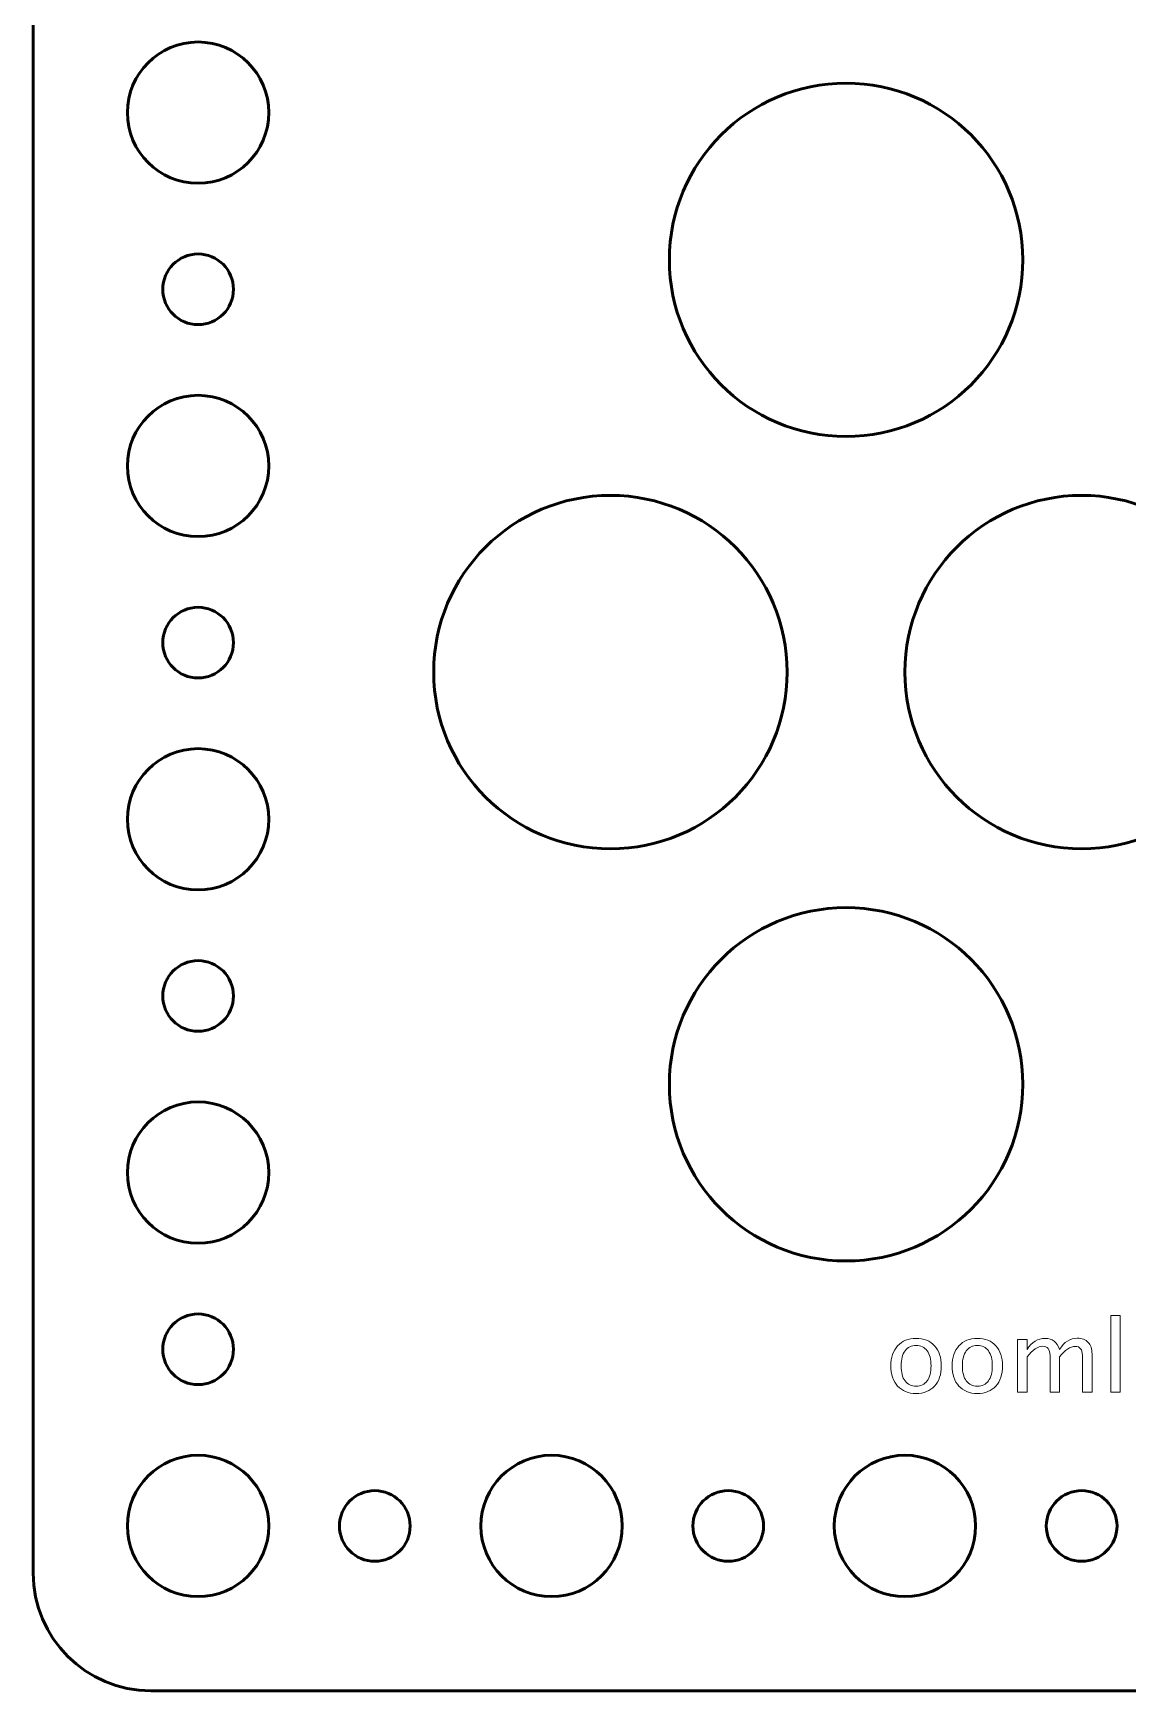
# Model space of a CAD drawing. Header units: centimetres. Extents: x -31.4 to 31.4, y -20.9 to 20.9.
# Drawn here: x -10.45 to -5.8, y 0.05 to 7.09 of the extents above; entities that cross this region are included whole.
import ezdxf

# ---------------------------------------------------------------- set-up
doc = ezdxf.new("R2010")
doc.units = ezdxf.units.CM
doc.header["$MEASUREMENT"] = 0
doc.layers.add('Layer 1', color=7, linetype='Continuous')

msp = doc.modelspace()

# ---------------------------------------------------------------- linework, layer by layer
at = {"layer": 'Layer 1', "lineweight": 53}
for centre, major_axis in [((-9.74999, 6.74999), (0, 0.30001)), ((-6.99998, 6.12498), (0, 0.75002)), ((-9.75, 6), (0, 0.15)), ((-9.74999, 5.24999), (0, 0.30001)), ((-7.99998, 4.37498), (0, 0.75002)), ((-5.99998, 4.37498), (0, 0.75002)), ((-9.75, 4.5), (0, 0.15)), ((-9.74999, 3.74999), (0, 0.30001)), ((-6.99998, 2.62498), (0, 0.75002)), ((-9.75, 3), (0, 0.15)), ((-9.74999, 2.24999), (0, 0.30001)), ((-9.75, 1.5), (0, 0.15)), ((-9.74999, 0.74999), (0, 0.30001))]:
    msp.add_ellipse(centre, major_axis=major_axis, ratio=1, dxfattribs=at)
for points, knots in [([(-10.45, 0.55), (-10.45, 0.55), (-10.45, 20.45), (-10.45, 20.45), (-10.45, 20.45), (-10.45, 20.72614), (-10.22614, 20.95), (-9.95, 20.95), (-9.95, 20.95), (-9.95, 20.95), (9.95, 20.95), (9.95, 20.95), (9.95, 20.95), (10.22614, 20.95), (10.45, 20.72614), (10.45, 20.45), (10.45, 20.45), (10.45, 20.45), (10.45, 0.55), (10.45, 0.55), (10.45, 0.55), (10.45, 0.27386), (10.22614, 0.05), (9.95, 0.05), (9.95, 0.05), (9.95, 0.05), (-9.95, 0.05), (-9.95, 0.05), (-9.95, 0.05), (-10.22614, 0.05), (-10.45, 0.27386), (-10.45, 0.55)], [0, 0, 0, 0, 0.1111111, 0.1111111, 0.1111111, 0.1111111, 0.2222222, 0.2222222, 0.2222222, 0.2222222, 0.3333333, 0.3333333, 0.3333333, 0.3333333, 0.4444444, 0.4444444, 0.4444444, 0.4444444, 0.5555556, 0.5555556, 0.5555556, 0.5555556, 0.6666667, 0.6666667, 0.6666667, 0.6666667, 0.7777778, 0.7777778, 0.7777778, 0.7777778, 1, 1, 1, 1]), ([(-8.55, 0.75), (-8.55, 0.91569), (-8.41569, 1.05), (-8.25, 1.05), (-8.25, 1.05), (-8.08431, 1.05), (-7.95, 0.91569), (-7.95, 0.75), (-7.95, 0.75), (-7.95, 0.58431), (-8.08431, 0.45), (-8.25, 0.45), (-8.25, 0.45), (-8.41569, 0.45), (-8.55, 0.58431), (-8.55, 0.75)], [0, 0, 0, 0, 0.2, 0.2, 0.2, 0.2, 0.4, 0.4, 0.4, 0.4, 0.6, 0.6, 0.6, 0.6, 1, 1, 1, 1]), ([(-7.05, 0.75), (-7.05, 0.91569), (-6.91569, 1.05), (-6.75, 1.05), (-6.75, 1.05), (-6.58431, 1.05), (-6.45, 0.91569), (-6.45, 0.75), (-6.45, 0.75), (-6.45, 0.58431), (-6.58431, 0.45), (-6.75, 0.45), (-6.75, 0.45), (-6.91569, 0.45), (-7.05, 0.58431), (-7.05, 0.75)], [0, 0, 0, 0, 0.2, 0.2, 0.2, 0.2, 0.4, 0.4, 0.4, 0.4, 0.6, 0.6, 0.6, 0.6, 1, 1, 1, 1]), ([(-9.15, 0.75), (-9.15, 0.83284), (-9.08284, 0.9), (-9, 0.9), (-9, 0.9), (-8.91716, 0.9), (-8.85, 0.83284), (-8.85, 0.75), (-8.85, 0.75), (-8.85, 0.66716), (-8.91716, 0.6), (-9, 0.6), (-9, 0.6), (-9.08284, 0.6), (-9.15, 0.66716), (-9.15, 0.75)], [0, 0, 0, 0, 0.2, 0.2, 0.2, 0.2, 0.4, 0.4, 0.4, 0.4, 0.6, 0.6, 0.6, 0.6, 1, 1, 1, 1]), ([(-7.65, 0.75), (-7.65, 0.83284), (-7.58284, 0.9), (-7.5, 0.9), (-7.5, 0.9), (-7.41716, 0.9), (-7.35, 0.83284), (-7.35, 0.75), (-7.35, 0.75), (-7.35, 0.66716), (-7.41716, 0.6), (-7.5, 0.6), (-7.5, 0.6), (-7.58284, 0.6), (-7.65, 0.66716), (-7.65, 0.75)], [0, 0, 0, 0, 0.2, 0.2, 0.2, 0.2, 0.4, 0.4, 0.4, 0.4, 0.6, 0.6, 0.6, 0.6, 1, 1, 1, 1]), ([(-6.15, 0.75), (-6.15, 0.83284), (-6.08284, 0.9), (-6, 0.9), (-6, 0.9), (-5.91716, 0.9), (-5.85, 0.83284), (-5.85, 0.75), (-5.85, 0.75), (-5.85, 0.66716), (-5.91716, 0.6), (-6, 0.6), (-6, 0.6), (-6.08284, 0.6), (-6.15, 0.66716), (-6.15, 0.75)], [0, 0, 0, 0, 0.2, 0.2, 0.2, 0.2, 0.4, 0.4, 0.4, 0.4, 0.6, 0.6, 0.6, 0.6, 1, 1, 1, 1])]:
    msp.add_open_spline(points, degree=3, knots=knots, dxfattribs=at)
at = {"layer": 'Layer 1', "color": 5, "lineweight": 9}
for points, knots in [([(-5.87668, 1.31748), (-5.87668, 1.31748), (-5.87668, 1.64387), (-5.87668, 1.64387), (-5.87668, 1.64387), (-5.87668, 1.64387), (-5.83604, 1.64387), (-5.83604, 1.64387), (-5.83604, 1.64387), (-5.83604, 1.64387), (-5.83604, 1.31748), (-5.83604, 1.31748), (-5.83604, 1.31748), (-5.83604, 1.31748), (-5.87668, 1.31748), (-5.87668, 1.31748)], [0, 0, 0, 0, 0.2, 0.2, 0.2, 0.2, 0.4, 0.4, 0.4, 0.4, 0.6, 0.6, 0.6, 0.6, 1, 1, 1, 1]), ([(-6.70275, 1.3124), (-6.7357, 1.3124), (-6.7618, 1.32291), (-6.78099, 1.34394), (-6.78099, 1.34394), (-6.80025, 1.36496), (-6.80985, 1.39354), (-6.80985, 1.42959), (-6.80985, 1.42959), (-6.80985, 1.46557), (-6.80025, 1.49408), (-6.78099, 1.51503), (-6.78099, 1.51503), (-6.7618, 1.53599), (-6.7357, 1.5465), (-6.70275, 1.5465), (-6.70275, 1.5465), (-6.6698, 1.5465), (-6.64369, 1.53599), (-6.6245, 1.51503), (-6.6245, 1.51503), (-6.60524, 1.49408), (-6.59565, 1.46557), (-6.59565, 1.42959), (-6.59565, 1.42959), (-6.59565, 1.39354), (-6.60524, 1.36496), (-6.6245, 1.34394), (-6.6245, 1.34394), (-6.64369, 1.32291), (-6.6698, 1.3124), (-6.70275, 1.3124)], [0, 0, 0, 0, 0.1111111, 0.1111111, 0.1111111, 0.1111111, 0.2222222, 0.2222222, 0.2222222, 0.2222222, 0.3333333, 0.3333333, 0.3333333, 0.3333333, 0.4444444, 0.4444444, 0.4444444, 0.4444444, 0.5555556, 0.5555556, 0.5555556, 0.5555556, 0.6666667, 0.6666667, 0.6666667, 0.6666667, 0.7777778, 0.7777778, 0.7777778, 0.7777778, 1, 1, 1, 1]), ([(-6.70282, 1.34288), (-6.68271, 1.34288), (-6.66705, 1.35043), (-6.6559, 1.3656), (-6.6559, 1.3656), (-6.64482, 1.3807), (-6.63925, 1.40208), (-6.63925, 1.42959), (-6.63925, 1.42959), (-6.63925, 1.45704), (-6.64482, 1.47835), (-6.6559, 1.49344), (-6.6559, 1.49344), (-6.66705, 1.50847), (-6.68271, 1.51602), (-6.70282, 1.51602), (-6.70282, 1.51602), (-6.723, 1.51602), (-6.73866, 1.50847), (-6.74967, 1.49344), (-6.74967, 1.49344), (-6.76074, 1.47835), (-6.76625, 1.45704), (-6.76625, 1.42959), (-6.76625, 1.42959), (-6.76625, 1.40208), (-6.76074, 1.3807), (-6.74967, 1.3656), (-6.74967, 1.3656), (-6.73866, 1.35043), (-6.723, 1.34288), (-6.70282, 1.34288)], [0, 0, 0, 0, 0.1111111, 0.1111111, 0.1111111, 0.1111111, 0.2222222, 0.2222222, 0.2222222, 0.2222222, 0.3333333, 0.3333333, 0.3333333, 0.3333333, 0.4444444, 0.4444444, 0.4444444, 0.4444444, 0.5555556, 0.5555556, 0.5555556, 0.5555556, 0.6666667, 0.6666667, 0.6666667, 0.6666667, 0.7777778, 0.7777778, 0.7777778, 0.7777778, 1, 1, 1, 1]), ([(-6.44268, 1.3124), (-6.47563, 1.3124), (-6.50173, 1.32291), (-6.52092, 1.34394), (-6.52092, 1.34394), (-6.54018, 1.36496), (-6.54978, 1.39354), (-6.54978, 1.42959), (-6.54978, 1.42959), (-6.54978, 1.46557), (-6.54018, 1.49408), (-6.52092, 1.51503), (-6.52092, 1.51503), (-6.50173, 1.53599), (-6.47563, 1.5465), (-6.44268, 1.5465), (-6.44268, 1.5465), (-6.40973, 1.5465), (-6.38362, 1.53599), (-6.36443, 1.51503), (-6.36443, 1.51503), (-6.34517, 1.49408), (-6.33558, 1.46557), (-6.33558, 1.42959), (-6.33558, 1.42959), (-6.33558, 1.39354), (-6.34517, 1.36496), (-6.36443, 1.34394), (-6.36443, 1.34394), (-6.38362, 1.32291), (-6.40973, 1.3124), (-6.44268, 1.3124)], [0, 0, 0, 0, 0.1111111, 0.1111111, 0.1111111, 0.1111111, 0.2222222, 0.2222222, 0.2222222, 0.2222222, 0.3333333, 0.3333333, 0.3333333, 0.3333333, 0.4444444, 0.4444444, 0.4444444, 0.4444444, 0.5555556, 0.5555556, 0.5555556, 0.5555556, 0.6666667, 0.6666667, 0.6666667, 0.6666667, 0.7777778, 0.7777778, 0.7777778, 0.7777778, 1, 1, 1, 1]), ([(-6.44275, 1.34288), (-6.42264, 1.34288), (-6.40698, 1.35043), (-6.39583, 1.3656), (-6.39583, 1.3656), (-6.38475, 1.3807), (-6.37918, 1.40208), (-6.37918, 1.42959), (-6.37918, 1.42959), (-6.37918, 1.45704), (-6.38475, 1.47835), (-6.39583, 1.49344), (-6.39583, 1.49344), (-6.40698, 1.50847), (-6.42264, 1.51602), (-6.44275, 1.51602), (-6.44275, 1.51602), (-6.46293, 1.51602), (-6.47859, 1.50847), (-6.4896, 1.49344), (-6.4896, 1.49344), (-6.50067, 1.47835), (-6.50618, 1.45704), (-6.50618, 1.42959), (-6.50618, 1.42959), (-6.50618, 1.40208), (-6.50067, 1.3807), (-6.4896, 1.3656), (-6.4896, 1.3656), (-6.47859, 1.35043), (-6.46293, 1.34288), (-6.44275, 1.34288)], [0, 0, 0, 0, 0.1111111, 0.1111111, 0.1111111, 0.1111111, 0.2222222, 0.2222222, 0.2222222, 0.2222222, 0.3333333, 0.3333333, 0.3333333, 0.3333333, 0.4444444, 0.4444444, 0.4444444, 0.4444444, 0.5555556, 0.5555556, 0.5555556, 0.5555556, 0.6666667, 0.6666667, 0.6666667, 0.6666667, 0.7777778, 0.7777778, 0.7777778, 0.7777778, 1, 1, 1, 1]), ([(-6.27193, 1.31748), (-6.27193, 1.31748), (-6.27193, 1.54184), (-6.27193, 1.54184), (-6.27193, 1.54184), (-6.27193, 1.54184), (-6.23129, 1.54184), (-6.23129, 1.54184), (-6.23129, 1.54184), (-6.23129, 1.54184), (-6.23129, 1.49944), (-6.23129, 1.49944), (-6.23129, 1.49944), (-6.21146, 1.53084), (-6.18606, 1.5465), (-6.15495, 1.5465), (-6.15495, 1.5465), (-6.12496, 1.5465), (-6.10457, 1.53084), (-6.09371, 1.49944), (-6.09371, 1.49944), (-6.07445, 1.53112), (-6.04933, 1.54692), (-6.0185, 1.54692), (-6.0185, 1.54692), (-5.99881, 1.54692), (-5.9835, 1.54114), (-5.97257, 1.5295), (-5.97257, 1.5295), (-5.96163, 1.51786), (-5.95613, 1.50156), (-5.95613, 1.4806), (-5.95613, 1.4806), (-5.95613, 1.4806), (-5.95613, 1.31748), (-5.95613, 1.31748), (-5.95613, 1.31748), (-5.95613, 1.31748), (-5.99677, 1.31748), (-5.99677, 1.31748), (-5.99677, 1.31748), (-5.99677, 1.31748), (-5.99677, 1.4739), (-5.99677, 1.4739), (-5.99677, 1.4739), (-5.99677, 1.49944), (-6.00693, 1.51221), (-6.02725, 1.51221), (-6.02725, 1.51221), (-6.04834, 1.51221), (-6.0705, 1.49732), (-6.09371, 1.46748), (-6.09371, 1.46748), (-6.09371, 1.46748), (-6.09371, 1.31748), (-6.09371, 1.31748), (-6.09371, 1.31748), (-6.09371, 1.31748), (-6.13435, 1.31748), (-6.13435, 1.31748), (-6.13435, 1.31748), (-6.13435, 1.31748), (-6.13435, 1.47404), (-6.13435, 1.47404), (-6.13435, 1.47404), (-6.13435, 1.49979), (-6.14465, 1.51264), (-6.16532, 1.51264), (-6.16532, 1.51264), (-6.18585, 1.51264), (-6.20787, 1.49768), (-6.23129, 1.46769), (-6.23129, 1.46769), (-6.23129, 1.46769), (-6.23129, 1.31748), (-6.23129, 1.31748), (-6.23129, 1.31748), (-6.23129, 1.31748), (-6.27193, 1.31748), (-6.27193, 1.31748)], [0, 0, 0, 0, 0.047619, 0.047619, 0.047619, 0.047619, 0.0952381, 0.0952381, 0.0952381, 0.0952381, 0.1428571, 0.1428571, 0.1428571, 0.1428571, 0.1904762, 0.1904762, 0.1904762, 0.1904762, 0.2380952, 0.2380952, 0.2380952, 0.2380952, 0.2857143, 0.2857143, 0.2857143, 0.2857143, 0.3333333, 0.3333333, 0.3333333, 0.3333333, 0.3809524, 0.3809524, 0.3809524, 0.3809524, 0.4285714, 0.4285714, 0.4285714, 0.4285714, 0.4761905, 0.4761905, 0.4761905, 0.4761905, 0.5238095, 0.5238095, 0.5238095, 0.5238095, 0.5714286, 0.5714286, 0.5714286, 0.5714286, 0.6190476, 0.6190476, 0.6190476, 0.6190476, 0.6666667, 0.6666667, 0.6666667, 0.6666667, 0.7142857, 0.7142857, 0.7142857, 0.7142857, 0.7619048, 0.7619048, 0.7619048, 0.7619048, 0.8095238, 0.8095238, 0.8095238, 0.8095238, 0.8571429, 0.8571429, 0.8571429, 0.8571429, 0.9047619, 0.9047619, 0.9047619, 0.9047619, 1, 1, 1, 1])]:
    msp.add_open_spline(points, degree=3, knots=knots, dxfattribs=at)

doc.saveas('drawing.dxf')
